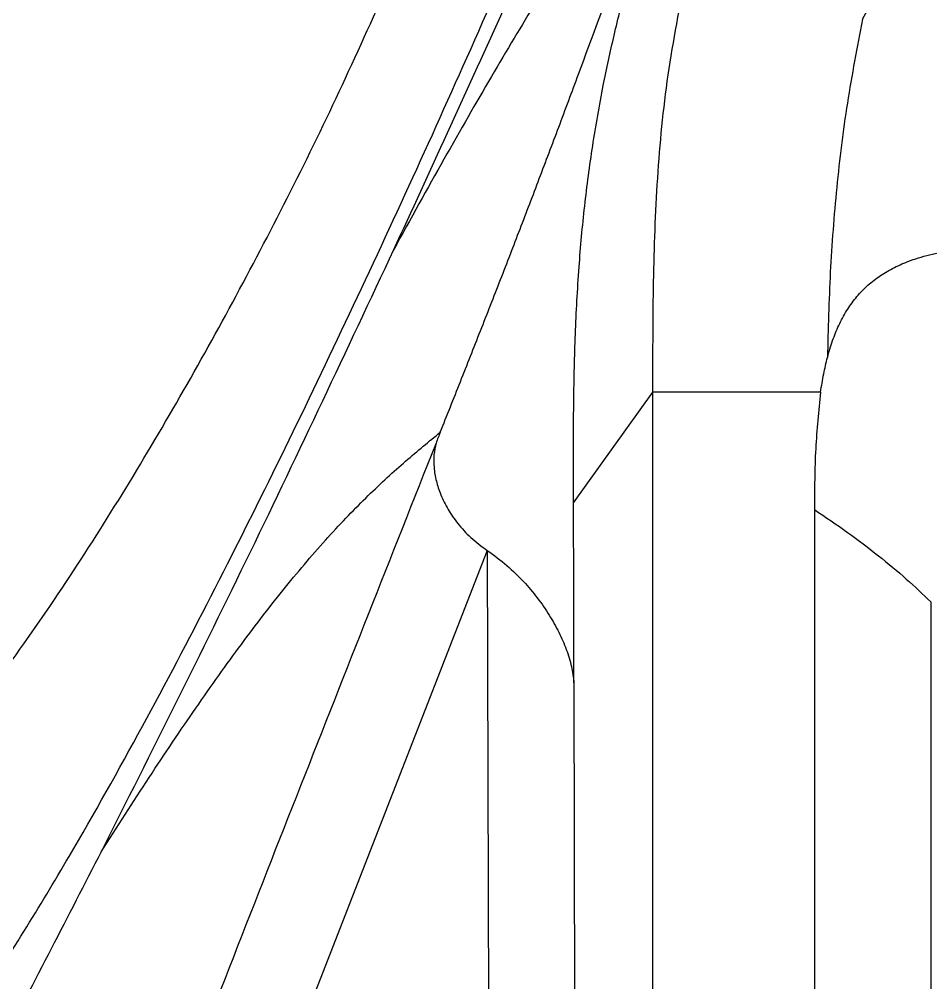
# Model space of a CAD drawing. Extents: x 400 to 501, y 484 to 634.
# Drawn here: x 486.68 to 491.63, y 564.57 to 569.79 of the extents above; entities that cross this region are included whole.
import ezdxf

# ---------------------------------------------------------------- set-up
doc = ezdxf.new("R2010")
doc.units = 0
doc.header["$MEASUREMENT"] = 0
doc.layers.add('DIM', color=3, linetype='Continuous')
doc.layers.add('GEOMETRY', color=3, linetype='Continuous', lineweight=25)

# ---------------------------------------------------------------- blocks, each defined once
blk = doc.blocks.new('2026 GRANDEE')
at = {"layer": 'GEOMETRY', "ltscale": 16}
for p, q in [((39.262, -29.6684), (39.6931, -29.0684)), ((39.6931, -37.021), (39.6931, -29.0684)), ((38.7944, -29.9268), (36.8636, -34.8688)), ((38.7944, -29.9268), (38.8052, -34.7551)), ((39.2642, -30.6439), (39.2734, -34.7391))]:
    blk.add_line(p, q, dxfattribs=at)
at = {"layer": 'GEOMETRY', "color": 4, "ltscale": 16}
for p, q in [((40.5693, -29.7054), (40.5693, -36.8094)), ((41.2003, -30.2054), (41.2003, -36.4774))]:
    blk.add_line(p, q, dxfattribs=at)
at = {"layer": 'GEOMETRY', "ltscale": 16, "flags": 128}
for points in [[(40.8308, -27.0464), (43.336, -22.5384), (45.8411, -18.0304)], [(39.2642, -30.6439), (39.2631, -30.1561), (39.262, -29.6684)]]:
    blk.add_lwpolyline(points, dxfattribs=at)
at = {"layer": 'GEOMETRY', "ltscale": 16}
for points, knots in [([(39.262, -29.6684), (39.2619, -29.6011), (39.2616, -29.4774), (39.2619, -29.294), (39.2633, -29.1162), (39.2665, -28.9354), (39.272, -28.7537), (39.2802, -28.5723), (39.2948, -28.3403), (39.3204, -28.0596), (39.3639, -27.7311), (39.4183, -27.4226), (39.4816, -27.1303), (39.5498, -26.8596), (39.627, -26.5869), (39.709, -26.3226), (39.7988, -26.0523), (39.8886, -25.7948), (39.9858, -25.5248), (40.0508, -25.3485), (40.0864, -25.2517)], [0, 0, 0, 0, 0.044449, 0.081821, 0.121232, 0.161955, 0.201415, 0.241424, 0.282006, 0.355194, 0.427877, 0.501224, 0.562595, 0.625962, 0.686235, 0.750528, 0.809517, 0.875198, 0.931559, 1, 1, 1, 1]), ([(40.0133, -25.3886), (39.9656, -25.4735), (39.8703, -25.6433), (39.6987, -25.9221), (39.5054, -26.2341), (39.291, -26.5768), (39.0618, -26.945), (38.8186, -27.3505), (38.562, -27.7964), (38.378, -28.1296), (38.2859, -28.2963)], [0, 0, 0, 0, 0.124886, 0.249731, 0.3747, 0.49969, 0.624791, 0.749856, 0.874875, 1, 1, 1, 1]), ([(38.5393, -29.2855), (38.5756, -29.1942), (38.6485, -29.011), (38.7577, -28.735), (38.8658, -28.4591), (38.9722, -28.1841), (39.0775, -27.9084), (39.1831, -27.6285), (39.3288, -27.2381), (39.5184, -26.7231), (39.7576, -26.0705), (39.9261, -25.6211), (40.0133, -25.3886)], [0, 0, 0, 0, 0.070768, 0.141983, 0.213654, 0.284144, 0.35432, 0.426117, 0.499539, 0.65439, 0.821199, 1, 1, 1, 1]), ([(39.4423, -25.7247), (39.2512, -26.1601), (38.8734, -27.0207), (38.4802, -27.8745), (38.2859, -28.2963)], [0, 0, 0, 0, 0.505933, 1, 1, 1, 1]), ([(32.8948, -33.1225), (32.9219, -33.1927), (32.977, -33.3354), (33.0681, -33.5419), (33.1705, -33.7384), (33.2872, -33.915), (33.419, -34.0625), (33.563, -34.1733), (33.7121, -34.2464), (33.8753, -34.2904), (34.0457, -34.299), (34.2205, -34.2667), (34.3876, -34.1985), (34.5516, -34.0997), (34.7127, -33.977), (34.8978, -33.8127), (35.1045, -33.6017), (35.3303, -33.3417), (35.547, -33.0687), (35.7788, -32.7545), (36.0243, -32.3966), (36.2803, -31.9961), (36.583, -31.4933), (36.9227, -30.8885), (37.2962, -30.1788), (37.6547, -29.4631), (38.0047, -28.7368), (38.3484, -27.9991), (38.6866, -27.2524), (38.9066, -26.7481), (39.0167, -26.4958)], [0, 0, 0, 0, 0.0192301, 0.0390807, 0.0594185, 0.0794645, 0.0994184, 0.1194202, 0.1389864, 0.1584061, 0.1843225, 0.2093065, 0.233813, 0.2576335, 0.2807075, 0.3026406, 0.335158, 0.3663087, 0.3968759, 0.427202, 0.4670657, 0.5068693, 0.5461344, 0.6125575, 0.6773034, 0.7417035, 0.8063226, 0.8708521, 0.9353725, 1, 1, 1, 1]), ([(39.6931, -29.0684), (39.693, -28.8808), (39.6927, -28.5055), (39.7113, -27.9431), (39.7616, -27.3817), (39.8325, -27.0127), (39.8679, -26.8281)], [0, 0, 0, 0, 0.249853, 0.499872, 0.749915, 1, 1, 1, 1]), ([(34.0652, -32.0549), (34.0895, -32.0756), (34.1364, -32.1155), (34.2157, -32.1515), (34.2996, -32.1699), (34.3925, -32.1695), (34.496, -32.1494), (34.6117, -32.1072), (34.7392, -32.042), (34.894, -31.9431), (35.0733, -31.8046), (35.2747, -31.624), (35.4799, -31.4184), (35.6857, -31.1931), (35.8894, -30.9514), (36.1389, -30.6324), (36.4295, -30.2241), (36.755, -29.7215), (37.0714, -29.1955), (37.3781, -28.6508), (37.6741, -28.089), (37.9592, -27.5137), (38.1378, -27.1197), (38.227, -26.9228)], [0, 0, 0, 0, 0.016038, 0.030951, 0.046382, 0.062949, 0.081479, 0.102551, 0.126447, 0.152927, 0.191439, 0.232766, 0.276486, 0.3214, 0.366973, 0.413342, 0.494352, 0.577282, 0.660665, 0.744913, 0.82991, 0.914971, 1, 1, 1, 1]), ([(40.8308, -27.0464), (40.8012, -27.1974), (40.7421, -27.4994), (40.6871, -27.9579), (40.6514, -28.4184), (40.6436, -28.7264), (40.6397, -28.8805)], [0, 0, 0, 0, 0.249919, 0.499703, 0.749633, 1, 1, 1, 1]), ([(38.2859, -28.2963), (38.0289, -28.8439), (37.5149, -29.9391), (36.971, -31.02), (36.699, -31.5605)], [0, 0, 0, 0, 0.500002, 1, 1, 1, 1]), ([(40.6397, -28.8805), (40.6485, -28.8497), (40.6655, -28.7904), (40.7001, -28.7056), (40.7416, -28.6279), (40.7918, -28.5568), (40.8505, -28.4943), (40.9177, -28.4404), (40.9933, -28.3952), (41.0851, -28.3545), (41.1952, -28.321), (41.3236, -28.2963), (41.4794, -28.2795), (41.6703, -28.2725), (41.8148, -28.2774), (41.8923, -28.2801)], [0, 0, 0, 0, 0.0625, 0.120454, 0.178745, 0.234267, 0.28996, 0.345888, 0.402197, 0.461609, 0.541896, 0.626824, 0.717088, 0.848319, 1, 1, 1, 1]), ([(40.6027, -29.0684), (40.6078, -29.0353), (40.6174, -28.9721), (40.6325, -28.91), (40.6397, -28.8805)], [0, 0, 0, 0, 0.525163, 1, 1, 1, 1]), ([(40.6027, -29.0684), (40.5443, -29.0684), (40.4276, -29.0684), (40.2613, -29.0684), (40.1083, -29.0684), (39.9734, -29.0684), (39.8607, -29.0684), (39.7744, -29.0684), (39.7144, -29.0684), (39.7002, -29.0684), (39.6931, -29.0684)], [0, 0, 0, 0, 0.125006, 0.250005, 0.375001, 0.5, 0.624998, 0.749993, 0.874994, 1, 1, 1, 1]), ([(40.6027, -29.0684), (40.5921, -29.1703), (40.5701, -29.3821), (40.5696, -29.595), (40.5693, -29.7054)], [0, 0, 0, 0, 0.481134, 1, 1, 1, 1]), ([(36.699, -31.5605), (36.7862, -31.4247), (36.9604, -31.1532), (37.2136, -30.7771), (37.461, -30.4296), (37.701, -30.1183), (37.9319, -29.8483), (38.1502, -29.6229), (38.3545, -29.4369), (38.4777, -29.336), (38.5393, -29.2855)], [0, 0, 0, 0, 0.1251331, 0.2501596, 0.3752195, 0.5003194, 0.6253291, 0.7502765, 0.8751452, 1, 1, 1, 1]), ([(38.5393, -29.2855), (38.5354, -29.2953), (38.5277, -29.3148), (38.5199, -29.3343), (38.516, -29.3441)], [0, 0, 0, 0, 0.499984, 1, 1, 1, 1]), ([(38.516, -29.3441), (38.2706, -29.9634), (37.7802, -31.2009), (37.0532, -33.0586), (36.574, -34.2978), (36.3346, -34.9168)], [0, 0, 0, 0, 0.333968, 0.667298, 1, 1, 1, 1]), ([(38.516, -29.3441), (38.5115, -29.3654), (38.5026, -29.4077), (38.5036, -29.4772), (38.5155, -29.5495), (38.5404, -29.6258), (38.5786, -29.7032), (38.6235, -29.7688), (38.6669, -29.8192), (38.7176, -29.8706), (38.7634, -29.9041), (38.7944, -29.9268)], [0, 0, 0, 0, 0.12058, 0.239598, 0.362217, 0.482121, 0.610118, 0.732968, 0.799453, 0.864152, 1, 1, 1, 1]), ([(40.5693, -29.7054), (40.6299, -29.7462), (40.7511, -29.8278), (40.9182, -29.9549), (41.0719, -30.0821), (41.1575, -30.1643), (41.2003, -30.2054)], [0, 0, 0, 0, 0.25011, 0.500055, 0.750055, 1, 1, 1, 1]), ([(38.7944, -29.9268), (38.8308, -29.9532), (38.9025, -30.0051), (38.9915, -30.0935), (39.0681, -30.1842), (39.1319, -30.2766), (39.1843, -30.3703), (39.2245, -30.4634), (39.2533, -30.5555), (39.2606, -30.6146), (39.2642, -30.6439)], [0, 0, 0, 0, 0.13156, 0.25895, 0.380927, 0.507433, 0.630005, 0.752834, 0.877671, 1, 1, 1, 1]), ([(36.699, -31.5605), (36.5185, -31.9113), (36.1618, -32.6046), (35.6147, -33.6227), (35.0683, -34.6097), (34.6955, -35.2524), (34.5114, -35.5697)], [0, 0, 0, 0, 0.259139, 0.51215, 0.759084, 1, 1, 1, 1])]:
    blk.add_open_spline(points, degree=3, knots=knots, dxfattribs=at)

msp = doc.modelspace()

# ---------------------------------------------------------------- block references
at = {"layer": 'DIM'}
msp.add_blockref('2026 GRANDEE', (450.4248, 596.8403), dxfattribs=at)

doc.saveas('drawing.dxf')
